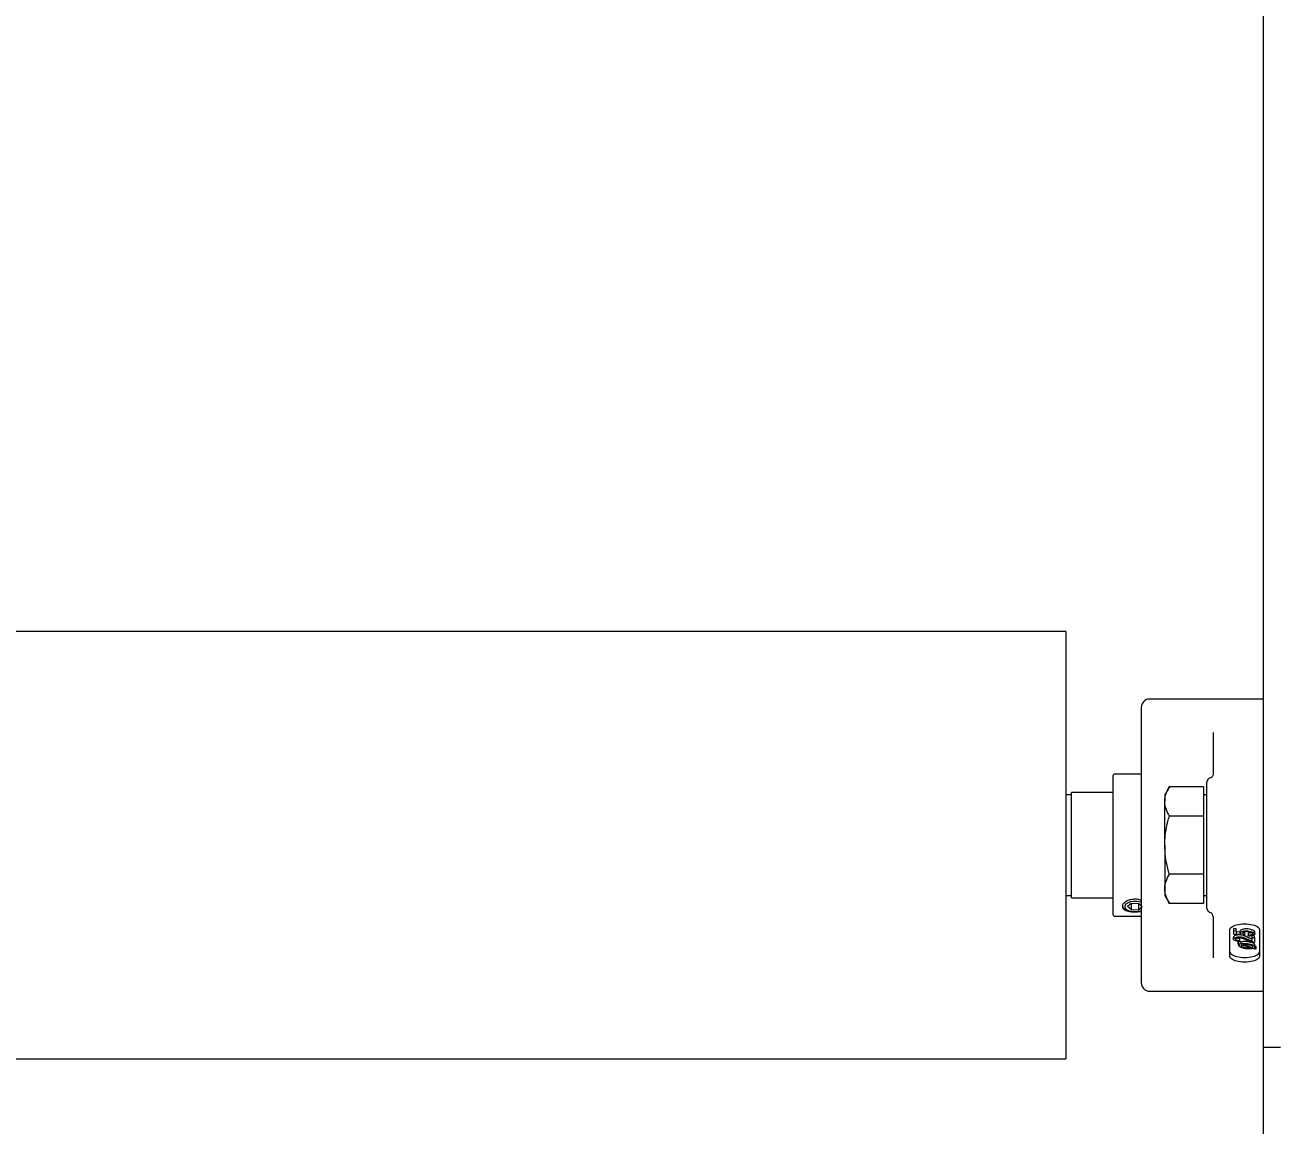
# Model space of a CAD drawing. Header units: inches. Extents: x -605 to 2991212, y -2872845 to 0.
# Drawn here: x 2408009.2 to 2408305.7, y -2719021.3 to -2718759.8 of the extents above; entities that cross this region are included whole.
import ezdxf

# ---------------------------------------------------------------- set-up
doc = ezdxf.new("R2010")
doc.units = ezdxf.units.IN
doc.header["$LTSCALE"] = 600
doc.header["$MEASUREMENT"] = 0
doc.layers.add('DIM', color=251, linetype='Continuous', lineweight=0)
doc.layers.add('PV_STEEL LINE', color=7, linetype='Continuous', lineweight=0)
doc.styles.add('DIM', font='geniso.shx', dxfattribs={"width": 0.85})
doc.dimstyles.new('ST-100', dxfattribs={"dimscale": 100, "dimtxt": 2.5, "dimasz": 2, "dimexe": 0.18, "dimexo": 0.0625, "dimgap": 0.2, "dimtad": 0, "dimdec": 0, "dimzin": 0, "dimdsep": 46, "dimtxsty": 'DIM', "dimblk": 'OPEN90', "dimcen": 0.09, "dimclrd": 256, "dimclrt": 7, "dimadec": 0, "dimazin": 0, "dimtfac": 1, "dimtdec": 0, "dimtofl": 0, "dimtmove": 0, "dimatfit": 3, "dimldrblk": 'OPEN90', "dimfxl": 1, "dimtolj": 1, "dimtzin": 0, "dimlwd": -1, "dimarcsym": 0})

# ---------------------------------------------------------------- blocks, each defined once
blk = doc.blocks.new('*U1330')
at = {"color": 7, "linetype": 'Continuous', "lineweight": 15}
for p, q in [((688530.58, -228079.88), (688530.58, -227656.58)), ((688483.58, -227981.08), (684577.58, -227981.08)), ((688483.58, -227981.08), (688483.58, -228048)), ((688530.58, -227997.13), (688503.48, -227997.13)), ((688518.58, -228005.11), (688518.58, -228014.95)), ((688501.48, -228015.03), (688495.08, -228015.03)), ((688518.58, -228014.95), (688518.59, -228014.99)), ((688508.16, -228018.03), (688507.08, -228019.88)), ((688516.28, -228018.03), (688508.16, -228018.03)), ((688516.28, -228018.03), (688516.28, -228021.49)), ((688517.92, -228015.91), (688517.9, -228015.9)), ((688484.75, -228019.93), (688483.71, -228019.93)), ((688494.78, -228019.38), (688484.88, -228019.38)), ((688484.88, -228044.38), (688484.88, -228019.38)), ((688507.08, -228019.88), (688507.08, -228021.49)), ((688517.08, -228019.88), (688516.28, -228019.88)), ((688507.08, -228031.88), (688507.08, -228021.49)), ((688516.28, -228021.49), (688516.28, -228024.96)), ((688516.28, -228024.96), (688508.16, -228024.96)), ((688516.28, -228024.96), (688516.28, -228031.88)), ((688507.08, -228031.88), (688507.08, -228042.28)), ((688516.28, -228031.88), (688516.28, -228038.81)), ((688516.28, -228038.81), (688508.16, -228038.81)), ((688516.28, -228038.81), (688516.28, -228042.28)), ((688483.71, -228043.83), (688484.75, -228043.83)), ((688484.88, -228044.38), (688494.78, -228044.38)), ((688507.08, -228042.28), (688507.08, -228043.88)), ((688507.08, -228043.88), (688508.16, -228045.74)), ((688516.28, -228042.28), (688516.28, -228045.74)), ((688516.28, -228043.88), (688517.08, -228043.88)), ((688483.58, -228048), (688483.58, -228082.68)), ((688499.18, -228045.71), (688498.25, -228046.44)), ((688499.06, -228047.21), (688498.25, -228046.44)), ((688499.06, -228045.81), (688499.06, -228047.21)), ((688499.06, -228047.21), (688500.79, -228047.24)), ((688499.18, -228045.71), (688500.91, -228045.74)), ((688500.79, -228045.74), (688500.79, -228047.24)), ((688500.79, -228047.24), (688501.71, -228046.51)), ((688500.91, -228045.74), (688501.71, -228046.51)), ((688516.28, -228045.74), (688508.16, -228045.74)), ((688495.08, -228048.73), (688501.48, -228048.73)), ((688518.58, -228048.82), (688518.58, -228058.65)), ((688522.58, -228058.36), (688522.58, -228051.92)), ((688523.4, -228054.23), (688523.4, -228053.76)), ((688524.05, -228051.76), (688523.49, -228051.71)), ((688523.49, -228052.17), (688523.49, -228051.71)), ((688523.49, -228053.1), (688523.49, -228052.17)), ((688523.49, -228052.17), (688524.05, -228052.22)), ((688526.04, -228053.38), (688523.49, -228053.1)), ((688524.05, -228052.22), (688524.05, -228051.76)), ((688524.05, -228052.22), (688524.05, -228052.94)), ((688525.02, -228052.58), (688524.05, -228052.47)), ((688524.05, -228052.94), (688525.32, -228053.08)), ((688525.02, -228052.74), (688525.02, -228052.28)), ((688526.08, -228053.18), (688526.04, -228053.38)), ((688526.08, -228053.18), (688526.08, -228052.72)), ((688526.93, -228052.8), (688526.93, -228053.26)), ((688526.99, -228053.5), (688526.93, -228053.26)), ((688528.42, -228053.41), (688527.85, -228053.36)), ((688527.85, -228053.83), (688527.85, -228053.36)), ((688527.85, -228054.67), (688527.85, -228053.83)), ((688527.85, -228053.83), (688528.42, -228053.87)), ((688528.42, -228053.87), (688528.42, -228053.41)), ((688528.42, -228053.87), (688528.42, -228055)), ((688528.5, -228052.96), (688528.5, -228052.5)), ((688529.58, -228051.92), (688529.58, -228058.36)), ((688524.47, -228054.88), (688524.47, -228055.35)), ((688524.47, -228055.35), (688524.71, -228055.23)), ((688524.95, -228055.49), (688524.47, -228055.35)), ((688524.71, -228055.23), (688524.71, -228054.77)), ((688524.71, -228055.23), (688525.21, -228055.38)), ((688524.71, -228055.81), (688524.71, -228055.42)), ((688524.92, -228054.6), (688524.83, -228054.83)), ((688525.21, -228054.92), (688524.84, -228054.8)), ((688524.92, -228054.6), (688524.92, -228054.13)), ((688525.21, -228055.38), (688525.21, -228054.92)), ((688527.56, -228056.28), (688525.37, -228055.62)), ((688525.7, -228055.53), (688527.87, -228056.19)), ((688528.53, -228056.58), (688528.04, -228056.43)), ((688528.29, -228056.31), (688528.77, -228056.46)), ((688528.5, -228056), (688528.5, -228055.53)), ((688528.77, -228056), (688528.5, -228055.91)), ((688528.77, -228056.46), (688528.53, -228056.58)), ((688528.77, -228056.46), (688528.77, -228056)), ((688503.48, -228066.63), (688530.58, -228066.63)), ((688530.58, -228079.88), (688534.58, -228079.88)), ((688530.58, -228149.88), (688530.58, -228079.88)), ((684577.58, -228082.68), (688483.58, -228082.68))]:
    blk.add_line(p, q, dxfattribs=at)
at = {"color": 7, "linetype": 'Continuous', "lineweight": 15, "flags": 128}
for points in [[(688496.98, -228046.2), (688497.09, -228046.6), (688497.48, -228047.03), (688498.12, -228047.37), (688498.94, -228047.6), (688499.86, -228047.7), (688500.79, -228047.64), (688501.51, -228047.49)], [(688501.5, -228045.52), (688501.3, -228045.44), (688500.51, -228045.28), (688499.66, -228045.26), (688498.85, -228045.39), (688498.18, -228045.65), (688497.72, -228046.01), (688497.54, -228046.42)], [(688497.54, -228046.42), (688497.65, -228046.85), (688498.05, -228047.22), (688498.67, -228047.51), (688499.46, -228047.67), (688500.31, -228047.69), (688501.12, -228047.56), (688501.51, -228047.43)], [(688522.58, -228051.92), (688522.73, -228051.55), (688523.14, -228051.21), (688523.79, -228050.92), (688524.63, -228050.72), (688525.59, -228050.61), (688526.58, -228050.61), (688527.54, -228050.72), (688528.38, -228050.92), (688529.03, -228051.21), (688529.44, -228051.55), (688529.58, -228051.92)], [(688522.58, -228057.25), (688522.73, -228057.62), (688523.14, -228057.97), (688523.79, -228058.25), (688524.63, -228058.46), (688525.59, -228058.56), (688526.58, -228058.56), (688527.54, -228058.46), (688528.38, -228058.25), (688529.03, -228057.97), (688529.44, -228057.62), (688529.58, -228057.25)], [(688529.58, -228058.36), (688529.44, -228058.74), (688529.03, -228059.08), (688528.38, -228059.36), (688527.54, -228059.57), (688526.58, -228059.67), (688525.59, -228059.67), (688524.63, -228059.57), (688523.79, -228059.36), (688523.14, -228059.08), (688522.73, -228058.74), (688522.58, -228058.36)]]:
    blk.add_lwpolyline(points, dxfattribs=at)
at = {"color": 7, "linetype": 'Continuous', "lineweight": 15}
for centre, radius, start, end in [((688503.48, -227999.13), 2, 90, 180), ((688495.08, -228015.33), 0.3, 90, 180), ((688518.08, -228016.88), 1, 100.7555, 180), ((688483.71, -228019.8), 0.13, 180, 270), ((688484.75, -228019.8), 0.13, 270, 0), ((688483.71, -228043.96), 0.13, 90, 180), ((688484.75, -228043.96), 0.13, 0, 90), ((688518.08, -228046.88), 1, 180, 259.2445), ((688517.58, -228048.82), 1, 0, 75.5225), ((688495.08, -228048.43), 0.3, 180, 270), ((688503.48, -228064.63), 2, 180, 270)]:
    blk.add_arc(centre, radius, start, end, dxfattribs=at)
for points, knots in [([(688501.48, -227999.13), (688501.48, -227999.18), (688501.48, -227999.28), (688501.48, -228000.06), (688501.48, -228001.25), (688501.48, -228002.75), (688501.48, -228004.44), (688501.48, -228006.42), (688501.48, -228008.68), (688501.48, -228011.2), (688501.48, -228013.91), (688501.48, -228016.79), (688501.48, -228020.09), (688501.48, -228023.79), (688501.48, -228027.85), (688501.48, -228030.55), (688501.48, -228031.88)], [0, 0, 0, 0, 0.077635, 0.157672, 0.239953, 0.304285, 0.368608, 0.434309, 0.5, 0.565701, 0.631392, 0.695725, 0.760048, 0.842337, 0.922367, 1, 1, 1, 1]), ([(688494.78, -228048.43), (688494.78, -228048.38), (688494.78, -228048.27), (688494.78, -228047.35), (688494.78, -228045.82), (688494.78, -228043.67), (688494.78, -228041.46), (688494.78, -228039.51), (688494.78, -228037.52), (688494.78, -228034.97), (688494.78, -228031.88), (688494.78, -228028.79), (688494.78, -228025.71), (688494.78, -228022.74), (688494.78, -228020.1), (688494.78, -228018.3), (688494.78, -228017.16), (688494.78, -228016.26), (688494.78, -228015.5), (688494.78, -228015.39), (688494.78, -228015.33)], [0, 0, 0, 0, 0.058248, 0.119986, 0.18429, 0.249959, 0.315627, 0.347816, 0.380014, 0.441752, 0.5, 0.558248, 0.619986, 0.68429, 0.749959, 0.815627, 0.847816, 0.880014, 0.941752, 1, 1, 1, 1]), ([(688518.59, -228014.99), (688518.57, -228015.1), (688518.54, -228015.32), (688518.37, -228015.61), (688518.13, -228015.82), (688517.94, -228015.88), (688517.85, -228015.91)], [0, 0, 0, 0, 0.260611, 0.513579, 0.759784, 1, 1, 1, 1]), ([(688507.08, -228021.49), (688507.09, -228021.41), (688507.1, -228020.79), (688507.33, -228019.61), (688507.88, -228018.56), (688508.16, -228018.03)], [0, 0, 0, 0, 0.070099, 0.530789, 1, 1, 1, 1]), ([(688518.14, -228015.82), (688518.11, -228015.84), (688518.03, -228015.87), (688517.95, -228015.89), (688517.91, -228015.9)], [0, 0, 0, 0, 0.503035, 1, 1, 1, 1]), ([(688508.16, -228024.96), (688507.86, -228024.39), (688507.25, -228023.26), (688507.14, -228022.08), (688507.08, -228021.49)], [0, 0, 0, 0, 0.495458, 1, 1, 1, 1]), ([(688507.08, -228031.88), (688507.1, -228031.34), (688507.13, -228029.9), (688507.46, -228027.57), (688507.92, -228025.83), (688508.16, -228024.96)], [0, 0, 0, 0, 0.232135, 0.613896, 1, 1, 1, 1]), ([(688501.48, -228031.89), (688501.48, -228033.22), (688501.48, -228035.92), (688501.48, -228039.97), (688501.48, -228043.68), (688501.48, -228046.98), (688501.48, -228049.86), (688501.48, -228052.57), (688501.48, -228055.08), (688501.48, -228057.35), (688501.48, -228059.33), (688501.48, -228061.01), (688501.48, -228062.51), (688501.48, -228063.7), (688501.48, -228064.49), (688501.48, -228064.59), (688501.48, -228064.63)], [0, 0, 0, 0, 0.077637, 0.157672, 0.239953, 0.304285, 0.368608, 0.434309, 0.5, 0.565701, 0.631392, 0.695725, 0.760047, 0.842337, 0.922374, 1, 1, 1, 1]), ([(688508.16, -228038.81), (688508.03, -228038.33), (688507.65, -228036.97), (688507.2, -228034.66), (688507.12, -228032.81), (688507.08, -228031.88)], [0, 0, 0, 0, 0.211364, 0.60308, 1, 1, 1, 1]), ([(688507.08, -228042.28), (688507.09, -228042.19), (688507.1, -228041.57), (688507.33, -228040.4), (688507.88, -228039.34), (688508.16, -228038.81)], [0, 0, 0, 0, 0.070099, 0.530789, 1, 1, 1, 1]), ([(688499.98, -228044.74), (688499.65, -228044.76), (688498.98, -228044.81), (688498.09, -228045.13), (688497.4, -228045.59), (688497.01, -228046.13), (688496.95, -228046.65), (688497.22, -228047.09), (688497.8, -228047.43), (688498.63, -228047.65), (688499.61, -228047.75), (688500.62, -228047.74), (688501.2, -228047.64), (688501.48, -228047.6)], [0, 0, 0, 0, 0.09102, 0.182006, 0.273902, 0.366416, 0.45795, 0.548459, 0.639446, 0.731687, 0.824045, 0.915144, 1, 1, 1, 1]), ([(688501.48, -228045.02), (688501.23, -228044.93), (688500.76, -228044.77), (688500.23, -228044.75), (688499.98, -228044.74)], [0, 0, 0, 0, 0.536646, 1, 1, 1, 1]), ([(688508.16, -228045.74), (688507.86, -228045.18), (688507.25, -228044.04), (688507.14, -228042.87), (688507.08, -228042.28)], [0, 0, 0, 0, 0.495458, 1, 1, 1, 1]), ([(688524.58, -228053.22), (688524.55, -228053.22), (688524.39, -228053.23), (688524.06, -228053.31), (688523.69, -228053.45), (688523.44, -228053.62), (688523.41, -228053.73), (688523.4, -228053.76)], [0, 0, 0, 0, 0.033016, 0.250356, 0.580198, 0.850798, 1, 1, 1, 1]), ([(688523.4, -228054.23), (688523.41, -228054.19), (688523.45, -228054.08), (688523.69, -228053.92), (688524.04, -228053.78), (688524.39, -228053.7), (688524.61, -228053.67), (688524.72, -228053.67), (688524.74, -228053.67)], [0, 0, 0, 0, 0.146812, 0.403835, 0.676134, 0.847769, 0.973877, 1, 1, 1, 1]), ([(688524.72, -228053.9), (688524.66, -228053.91), (688524.5, -228053.92), (688524.24, -228053.98), (688524.03, -228054.07), (688523.91, -228054.16), (688523.9, -228054.2), (688523.89, -228054.22)], [0, 0, 0, 0, 0.146965, 0.374512, 0.717837, 0.892805, 1, 1, 1, 1]), ([(688524.92, -228054.13), (688524.79, -228054.12), (688524.53, -228054.09), (688524.34, -228054.02), (688524.26, -228053.99)], [0, 0, 0, 0, 0.530164, 1, 1, 1, 1]), ([(688525.1, -228053.93), (688525.07, -228053.93), (688525, -228053.92), (688524.88, -228053.91), (688524.78, -228053.9), (688524.72, -228053.9)], [0, 0, 0, 0, 0.262926, 0.525841, 1, 1, 1, 1]), ([(688524.74, -228053.67), (688524.76, -228053.67), (688524.8, -228053.67), (688524.86, -228053.67), (688524.92, -228053.67), (688524.99, -228053.68), (688525.05, -228053.68), (688525.11, -228053.69), (688525.17, -228053.7), (688525.25, -228053.71), (688525.32, -228053.72), (688525.4, -228053.73), (688525.45, -228053.74), (688525.51, -228053.76), (688525.56, -228053.77), (688525.62, -228053.78), (688525.67, -228053.8), (688525.69, -228053.8)], [0, 0, 0, 0, 0.060162, 0.120324, 0.180486, 0.240648, 0.30081, 0.360971, 0.421131, 0.481291, 0.601682, 0.661839, 0.721995, 0.782151, 0.842305, 0.902459, 1, 1, 1, 1]), ([(688526.43, -228051.78), (688526.32, -228051.79), (688526.04, -228051.8), (688525.62, -228051.89), (688525.29, -228052.02), (688525.07, -228052.15), (688525.03, -228052.24), (688525.02, -228052.28)], [0, 0, 0, 0, 0.163792, 0.410944, 0.669818, 0.845169, 1, 1, 1, 1]), ([(688525.02, -228052.74), (688525.03, -228052.71), (688525.06, -228052.62), (688525.28, -228052.48), (688525.64, -228052.35), (688526.07, -228052.26), (688526.33, -228052.25), (688526.43, -228052.25)], [0, 0, 0, 0, 0.122409, 0.320146, 0.619531, 0.852075, 1, 1, 1, 1]), ([(688525.32, -228053.08), (688525.3, -228053.07), (688525.27, -228053.05), (688525.22, -228053.01), (688525.18, -228052.98), (688525.15, -228052.95), (688525.13, -228052.93), (688525.11, -228052.91), (688525.08, -228052.88), (688525.06, -228052.84), (688525.03, -228052.79), (688525.02, -228052.76), (688525.02, -228052.74)], [0, 0, 0, 0, 0.131542, 0.197174, 0.328483, 0.394107, 0.459731, 0.525354, 0.590977, 0.722265, 0.860398, 1, 1, 1, 1]), ([(688525.62, -228054.07), (688525.56, -228054.05), (688525.45, -228054.01), (688525.27, -228053.97), (688525.16, -228053.94), (688525.1, -228053.93)], [0, 0, 0, 0, 0.391431, 0.693625, 1, 1, 1, 1]), ([(688526.49, -228052.48), (688526.41, -228052.48), (688526.21, -228052.49), (688525.94, -228052.56), (688525.72, -228052.65), (688525.59, -228052.74), (688525.57, -228052.79), (688525.56, -228052.82)], [0, 0, 0, 0, 0.175852, 0.421096, 0.679795, 0.861097, 1, 1, 1, 1]), ([(688525.56, -228052.82), (688525.57, -228052.84), (688525.58, -228052.88), (688525.62, -228052.92), (688525.65, -228052.95), (688525.68, -228052.97), (688525.72, -228053), (688525.75, -228053.02), (688525.79, -228053.05), (688525.83, -228053.07), (688525.88, -228053.1), (688525.91, -228053.11), (688525.98, -228053.14), (688526.04, -228053.16), (688526.08, -228053.18)], [0, 0, 0, 0, 0.19342, 0.247164, 0.300903, 0.408428, 0.462163, 0.515897, 0.569631, 0.677139, 0.730875, 0.784611, 0.83835, 1, 1, 1, 1]), ([(688525.69, -228053.8), (688525.73, -228053.81), (688525.79, -228053.83), (688525.88, -228053.87), (688525.97, -228053.9), (688526.04, -228053.93), (688526.1, -228053.96), (688526.16, -228053.98), (688526.21, -228054.01), (688526.25, -228054.03), (688526.29, -228054.04), (688526.33, -228054.06), (688526.37, -228054.08), (688526.41, -228054.1), (688526.45, -228054.12), (688526.49, -228054.14), (688526.55, -228054.16), (688526.6, -228054.19), (688526.65, -228054.21), (688526.7, -228054.23), (688526.76, -228054.26), (688526.8, -228054.28), (688526.82, -228054.29)], [0, 0, 0, 0, 0.073143, 0.146187, 0.219215, 0.29224, 0.328751, 0.401774, 0.438285, 0.474795, 0.511306, 0.547817, 0.584328, 0.620838, 0.657349, 0.69386, 0.730371, 0.803392, 0.839903, 0.876414, 0.938207, 1, 1, 1, 1]), ([(688526.82, -228053.83), (688526.8, -228053.82), (688526.76, -228053.8), (688526.69, -228053.77), (688526.64, -228053.74), (688526.59, -228053.72), (688526.55, -228053.7), (688526.51, -228053.68), (688526.47, -228053.66), (688526.42, -228053.64), (688526.36, -228053.61), (688526.31, -228053.59), (688526.27, -228053.57), (688526.22, -228053.55), (688526.15, -228053.52), (688526.08, -228053.49), (688526.01, -228053.46), (688525.95, -228053.43), (688525.88, -228053.41), (688525.8, -228053.38), (688525.74, -228053.35), (688525.7, -228053.34)], [0, 0, 0, 0, 0.07356, 0.110339, 0.183899, 0.220679, 0.257459, 0.294238, 0.331018, 0.367798, 0.441358, 0.478138, 0.514918, 0.551697, 0.625258, 0.698819, 0.735599, 0.809162, 0.845942, 0.926504, 1, 1, 1, 1]), ([(688526.08, -228052.72), (688526.05, -228052.7), (688526, -228052.69), (688525.95, -228052.67), (688525.91, -228052.65), (688525.87, -228052.63), (688525.85, -228052.62), (688525.83, -228052.61)], [0, 0, 0, 0, 0.334131, 0.500835, 0.667526, 0.834208, 1, 1, 1, 1]), ([(688528.5, -228052.5), (688528.49, -228052.46), (688528.45, -228052.35), (688528.13, -228052.15), (688527.59, -228051.95), (688526.96, -228051.81), (688526.57, -228051.79), (688526.43, -228051.78)], [0, 0, 0, 0, 0.104238, 0.298066, 0.607827, 0.861194, 1, 1, 1, 1]), ([(688526.43, -228052.25), (688526.56, -228052.25), (688526.95, -228052.27), (688527.53, -228052.39), (688528.05, -228052.57), (688528.37, -228052.76), (688528.49, -228052.88), (688528.5, -228052.95), (688528.5, -228052.96)], [0, 0, 0, 0, 0.131134, 0.382357, 0.653653, 0.829309, 0.95973, 1, 1, 1, 1]), ([(688528.01, -228052.95), (688528, -228052.93), (688527.98, -228052.88), (688527.8, -228052.76), (688527.43, -228052.62), (688526.95, -228052.51), (688526.61, -228052.48), (688526.49, -228052.48)], [0, 0, 0, 0, 0.066833, 0.204759, 0.500009, 0.824792, 1, 1, 1, 1]), ([(688527.85, -228054.21), (688527.79, -228054.2), (688527.71, -228054.18), (688527.61, -228054.15), (688527.54, -228054.12), (688527.48, -228054.1), (688527.42, -228054.08), (688527.36, -228054.06), (688527.29, -228054.03), (688527.22, -228054), (688527.15, -228053.97), (688527.08, -228053.95), (688527.01, -228053.91), (688526.92, -228053.87), (688526.85, -228053.84), (688526.82, -228053.83)], [0, 0, 0, 0, 0.137534, 0.205861, 0.274182, 0.342501, 0.376658, 0.444976, 0.513292, 0.581609, 0.649925, 0.718241, 0.786557, 0.893251, 1, 1, 1, 1]), ([(688527.09, -228052.8), (688527.07, -228052.8), (688527.04, -228052.8), (688526.99, -228052.8), (688526.95, -228052.8), (688526.93, -228052.8)], [0, 0, 0, 0, 0.291494, 0.645741, 1, 1, 1, 1]), ([(688526.93, -228053.26), (688526.95, -228053.26), (688526.99, -228053.26), (688527.04, -228053.27), (688527.07, -228053.27), (688527.09, -228053.27)], [0, 0, 0, 0, 0.416858, 0.708404, 1, 1, 1, 1]), ([(688527.09, -228053.5), (688527.08, -228053.5), (688527.06, -228053.5), (688527.02, -228053.5), (688527, -228053.5), (688526.99, -228053.5)], [0, 0, 0, 0, 0.333649, 0.6668, 1, 1, 1, 1]), ([(688527.63, -228052.71), (688527.59, -228052.72), (688527.54, -228052.74), (688527.45, -228052.76), (688527.37, -228052.77), (688527.24, -228052.79), (688527.16, -228052.8), (688527.09, -228052.8)], [0, 0, 0, 0, 0.220449, 0.331008, 0.552373, 0.662955, 1, 1, 1, 1]), ([(688527.09, -228053.27), (688527.14, -228053.26), (688527.25, -228053.26), (688527.38, -228053.23), (688527.48, -228053.21), (688527.58, -228053.19), (688527.67, -228053.16), (688527.75, -228053.13), (688527.81, -228053.11), (688527.86, -228053.08), (688527.91, -228053.06), (688527.97, -228053.02), (688528.01, -228052.98), (688528.01, -228052.95), (688528.01, -228052.95)], [0, 0, 0, 0, 0.122308, 0.251762, 0.316273, 0.380778, 0.509965, 0.574469, 0.638977, 0.70349, 0.768015, 0.832559, 0.962672, 1, 1, 1, 1]), ([(688528.5, -228052.96), (688528.49, -228053), (688528.46, -228053.1), (688528.21, -228053.26), (688527.83, -228053.39), (688527.43, -228053.48), (688527.19, -228053.5), (688527.09, -228053.5)], [0, 0, 0, 0, 0.132835, 0.357007, 0.670676, 0.858066, 1, 1, 1, 1]), ([(688524.83, -228054.83), (688524.71, -228054.81), (688524.4, -228054.78), (688523.96, -228054.66), (688523.61, -228054.49), (688523.43, -228054.34), (688523.41, -228054.26), (688523.4, -228054.23)], [0, 0, 0, 0, 0.159908, 0.425595, 0.709047, 0.897176, 1, 1, 1, 1]), ([(688523.89, -228054.22), (688523.9, -228054.25), (688523.93, -228054.31), (688524.12, -228054.42), (688524.45, -228054.53), (688524.77, -228054.58), (688524.92, -228054.6)], [0, 0, 0, 0, 0.128473, 0.333666, 0.678614, 1, 1, 1, 1]), ([(688524.71, -228055.81), (688524.72, -228055.78), (688524.72, -228055.72), (688524.79, -228055.61), (688524.89, -228055.53), (688524.95, -228055.49)], [0, 0, 0, 0, 0.283386, 0.567003, 1, 1, 1, 1]), ([(688527, -228056.56), (688526.85, -228056.55), (688526.41, -228056.53), (688525.71, -228056.39), (688525.13, -228056.18), (688524.78, -228055.98), (688524.74, -228055.86), (688524.71, -228055.81)], [0, 0, 0, 0, 0.134274, 0.415052, 0.716433, 0.868286, 1, 1, 1, 1]), ([(688525.37, -228055.62), (688525.32, -228055.65), (688525.23, -228055.7), (688525.19, -228055.77), (688525.19, -228055.81), (688525.19, -228055.82)], [0, 0, 0, 0, 0.448304, 0.917286, 1, 1, 1, 1]), ([(688525.19, -228055.82), (688525.2, -228055.84), (688525.22, -228055.91), (688525.43, -228056.03), (688525.88, -228056.18), (688526.45, -228056.3), (688526.87, -228056.32), (688526.99, -228056.32)], [0, 0, 0, 0, 0.077664, 0.211327, 0.471286, 0.85019, 1, 1, 1, 1]), ([(688526.25, -228054.8), (688526.14, -228054.8), (688525.93, -228054.8), (688525.57, -228054.83), (688525.35, -228054.88), (688525.21, -228054.92)], [0, 0, 0, 0, 0.309989, 0.560386, 1, 1, 1, 1]), ([(688525.21, -228055.38), (688525.34, -228055.35), (688525.54, -228055.3), (688525.9, -228055.27), (688526.13, -228055.26), (688526.25, -228055.26)], [0, 0, 0, 0, 0.397609, 0.662734, 1, 1, 1, 1]), ([(688526.19, -228054.32), (688526.1, -228054.28), (688525.96, -228054.22), (688525.77, -228054.13), (688525.67, -228054.09), (688525.62, -228054.07)], [0, 0, 0, 0, 0.499399, 0.749481, 1, 1, 1, 1]), ([(688526.22, -228055.49), (688526.14, -228055.49), (688526, -228055.49), (688525.83, -228055.51), (688525.74, -228055.52), (688525.7, -228055.53)], [0, 0, 0, 0, 0.490223, 0.743607, 1, 1, 1, 1]), ([(688528.42, -228055), (688528.21, -228054.97), (688527.6, -228054.89), (688526.87, -228054.64), (688526.4, -228054.42), (688526.19, -228054.32)], [0, 0, 0, 0, 0.225994, 0.664938, 1, 1, 1, 1]), ([(688528.02, -228055.99), (688528.01, -228055.97), (688527.99, -228055.91), (688527.8, -228055.8), (688527.37, -228055.64), (688526.8, -228055.52), (688526.36, -228055.5), (688526.22, -228055.49)], [0, 0, 0, 0, 0.069422, 0.201593, 0.444892, 0.819693, 1, 1, 1, 1]), ([(688528.5, -228055.53), (688528.49, -228055.5), (688528.46, -228055.41), (688528.18, -228055.21), (688527.63, -228055), (688526.92, -228054.83), (688526.43, -228054.81), (688526.25, -228054.8)], [0, 0, 0, 0, 0.079866, 0.243483, 0.530291, 0.830805, 1, 1, 1, 1]), ([(688526.25, -228055.26), (688526.39, -228055.27), (688526.82, -228055.29), (688527.49, -228055.42), (688528.06, -228055.62), (688528.38, -228055.81), (688528.49, -228055.93), (688528.5, -228055.98), (688528.5, -228056)], [0, 0, 0, 0, 0.136323, 0.407684, 0.699103, 0.855457, 0.969069, 1, 1, 1, 1]), ([(688526.82, -228054.29), (688526.85, -228054.3), (688526.9, -228054.33), (688526.98, -228054.36), (688527.06, -228054.4), (688527.15, -228054.43), (688527.23, -228054.47), (688527.3, -228054.5), (688527.38, -228054.53), (688527.44, -228054.55), (688527.51, -228054.57), (688527.57, -228054.6), (688527.66, -228054.62), (688527.74, -228054.65), (688527.81, -228054.67), (688527.85, -228054.67)], [0, 0, 0, 0, 0.086208, 0.172414, 0.258621, 0.344827, 0.431034, 0.517241, 0.560343, 0.646551, 0.689653, 0.775865, 0.818969, 0.909186, 1, 1, 1, 1]), ([(688526.99, -228056.32), (688527.07, -228056.32), (688527.21, -228056.32), (688527.4, -228056.31), (688527.51, -228056.29), (688527.56, -228056.28)], [0, 0, 0, 0, 0.429745, 0.711583, 1, 1, 1, 1]), ([(688528.04, -228056.43), (688527.92, -228056.46), (688527.65, -228056.53), (688527.27, -228056.56), (688527.04, -228056.56), (688527, -228056.56)], [0, 0, 0, 0, 0.389729, 0.880645, 1, 1, 1, 1]), ([(688527.87, -228056.19), (688527.91, -228056.16), (688527.98, -228056.12), (688528.02, -228056.05), (688528.02, -228056.01), (688528.02, -228055.99)], [0, 0, 0, 0, 0.469987, 0.731585, 1, 1, 1, 1]), ([(688528.5, -228056), (688528.5, -228056.03), (688528.49, -228056.09), (688528.43, -228056.2), (688528.34, -228056.27), (688528.29, -228056.31)], [0, 0, 0, 0, 0.287863, 0.575913, 1, 1, 1, 1])]:
    blk.add_open_spline(points, degree=3, knots=knots, dxfattribs=at)
blk.add_open_spline([(688517.08, -228046.88), (688517.08, -228046.83), (688517.08, -228046.72), (688517.08, -228045.82), (688517.08, -228044.44), (688517.08, -228042.56), (688517.08, -228040.27), (688517.08, -228037.66), (688517.08, -228034.83), (688517.08, -228031.88), (688517.08, -228028.94), (688517.08, -228026.11), (688517.08, -228023.5), (688517.08, -228021.21), (688517.08, -228019.33), (688517.08, -228017.94), (688517.08, -228017.05), (688517.08, -228016.94), (688517.08, -228016.88)], degree=3, dxfattribs=at)
blk = doc.blocks.new('_Open90')
at = {"color": 0, "linetype": 'ByBlock', "lineweight": -2}
for p, q in [((-0.5, 0.5), (0, 0)), ((0, 0), (-1, 0)), ((0, 0), (-0.5, -0.5))]:
    blk.add_line(p, q, dxfattribs=at)
blk = doc.blocks.new('*D2258')
at = {"layer": 'Defpoints', "color": 0}
for p in [(2404188.73, -2718572.79), (2408418.73, -2718572.79), (2408418.73, -2719234.22)]:
    blk.add_point(p, dxfattribs=at)
at = {"layer": 'DIM', "color": 0, "lineweight": -2}
for p, q in [((2404188.73, -2719034.22), (2404188.73, -2719234.22)), ((2408418.73, -2719034.22), (2408418.73, -2719234.22))]:
    blk.add_line(p, q, dxfattribs=at)
at = {"layer": 'DIM'}
for p, q in [((2404388.73, -2719234.22), (2405952.13, -2719234.22)), ((2408218.73, -2719234.22), (2406655.33, -2719234.22))]:
    blk.add_line(p, q, dxfattribs=at)
at = {"layer": 'DIM', "xscale": 200, "yscale": 200, "zscale": 200, "rotation": 180}
blk.add_blockref('_Open90', (2404188.73, -2719234.22), dxfattribs=at)
at = {"layer": 'DIM', "xscale": 200, "yscale": 200, "zscale": 200}
blk.add_blockref('_Open90', (2408418.73, -2719234.22), dxfattribs=at)
at = {"layer": 'DIM', "color": 7, "insert": (2406303.73, -2719234.22), "char_height": 300, "attachment_point": 5, "style": 'DIM'}
blk.add_mtext('\\A1;4230', dxfattribs=at)

msp = doc.modelspace()

# ---------------------------------------------------------------- block references
at = {"layer": 'PV_STEEL LINE', "linetype": 'ByBlock'}
msp.add_blockref('*U1330', (1719773.15, -2490922.9), dxfattribs=at)

# ---------------------------------------------------------------- dimensions: what is measured, and where the dimension line sits
at = {"layer": 'DIM'}
dim = msp.add_linear_dim(base=(2408418.73, -2719234.22), p1=(2404188.73, -2718572.79), p2=(2408418.73, -2718572.79), dimstyle='ST-100', override={"dimtxt": 3, "dimexe": 0, "dimexo": 0, "dimfxl": 2, "dimfxlon": 1, "dimtfillclr": 256, "dimarcsym": 1}, dxfattribs=at)
dim.commit()
dim.dimension.update_dxf_attribs({"geometry": '*D2258', "text_midpoint": (2406303.73, -2719234.22)})

doc.saveas('drawing.dxf')
